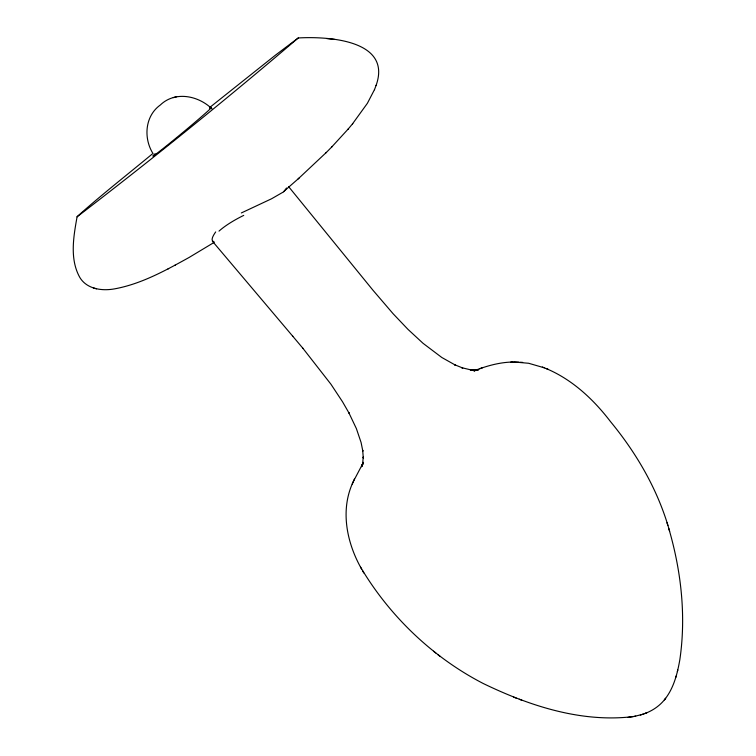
<?xml version="1.0" encoding="UTF-8"?>
<svg xmlns="http://www.w3.org/2000/svg" width="756" height="756" viewBox="0 0 756 756"><rect width="100%" height="100%" fill="white"/><g stroke="black" fill="none" stroke-linecap="round" stroke-linejoin="round"><path stroke-width="1.13" d="M153.128 153.279C127.736 174.324 101.701 194.651 77.112 216.622C73.587 236.401 69.467 259.024 79.843 277.49C86.94 289.264 102.277 291.154 114.657 288.849C141.381 283.944 165.536 270.468 189.047 257.494L214.042 242.459M665.044 699.054C673.832 687.837 677.404 673.539 679.824 659.78C686.259 615.97 681.184 570.912 668.805 528.576M675.798 677.376L676.166 675.996M677.367 671.593L677.801 669.996M376.044 85.551C392.591 39.595 326.866 36.297 298.242 37.961L275.382 55.207L209.818 107.399M352.428 123.984L367.378 103.317L374.551 89.492M353.345 481.515C339.831 509.695 346.692 542.959 361.642 569.107M374.447 89.747L376.138 85.286M353.43 481.345L362.691 463.778M352.211 484.133L354.526 478.803M298.242 37.961C226.233 99.518 152.221 159.157 77.046 216.868M286.515 188.008L284.492 190.786M363.438 462.502L361.51 466.726L363.419 462.313L361.831 466.235L362.965 462.54L362.578 464.156L363.258 456.926L363.296 458.098L362.691 450.226L362.852 451.209L361.075 442.449L356.388 428.614L348.762 412.568L349.055 413.126L342.534 401.786L330.92 384.199L302.759 348.119M215.687 231.922C214.165 234.143 209.421 240.795 214.061 241.844M642.118 714.448C650.982 711.765 659.194 706.567 664.911 699.215M664.354 699.924L665.677 698.251M331.79 146.929L348.223 129.002M347.892 129.399L352.769 123.568M298.034 179.011L326.375 152.4M325.949 152.844L332.253 146.456M299.111 178.047L283.604 191.618M282.583 192.43L271.565 198.771L241.325 212.956M174.617 265.469L175.194 265.176M168.03 268.919L168.635 268.607M644.433 713.683L645.615 713.229M645.86 713.125L646.938 712.71M212.171 109.053C198.592 95.615 175.09 90.72 160.281 105.037C145.18 115.829 143.451 137.309 152.41 152.589M513.22 362.029C499.773 362.162 486.647 365.961 474.173 370.733L478.302 370.024L472.198 370.242L475.118 370.364L470.383 369.967L471.735 370.09L461.774 367.709L462.748 368.011L454.488 364.666L455.273 365.044L441.816 357.493L423.048 343.309L407.994 329.38L393.139 313.768L372.991 290.257L288.622 186.647M479.474 368.834L482.451 367.766M473.946 370.846L475.618 370.308L474.088 370.761M634.407 716.376L641.589 714.609M640.332 715.006L643.271 714.099M173.275 97.628L176.63 96.74M633.386 716.575C581.534 722.916 529.417 705.858 483.226 683.5C432.583 657.333 389.491 616.027 360.517 567.057M635.711 716.14L627.905 717.406M514.241 362.029L528.614 363.267L544.396 367.841M510.82 362.058L519.022 362.162M334.899 39.473L326.658 38.556M520.279 362.237L522.661 362.398M96.532 288.811L93.385 287.97M513.626 697.145L516.225 698.119M519.277 699.272L521.829 700.226M546.286 368.616C572.32 379.55 593.621 399.499 610.574 421.706C637.138 453.95 658.438 490.899 669.636 531.307M542.364 367.038L548.365 369.438M433.519 651.228L435.74 652.986M438.064 654.8L440.275 656.558M212.379 241.183L292.827 336.325M292.572 336.014L303.033 348.45M362.615 570.856L363.759 572.935M667.019 522.727L667.86 525.486M209.724 108.486A38.197 0.983 -39.7 0 1 181.96 133.217A38.197 0.983 -39.7 0 1 155.131 153.695M284.634 190.786A39.586 12.672 -7.5 0 1 282.763 192.44M219.004 231.128A42.081 10.508 -24.8 0 1 243.734 215.384"/></g></svg>
